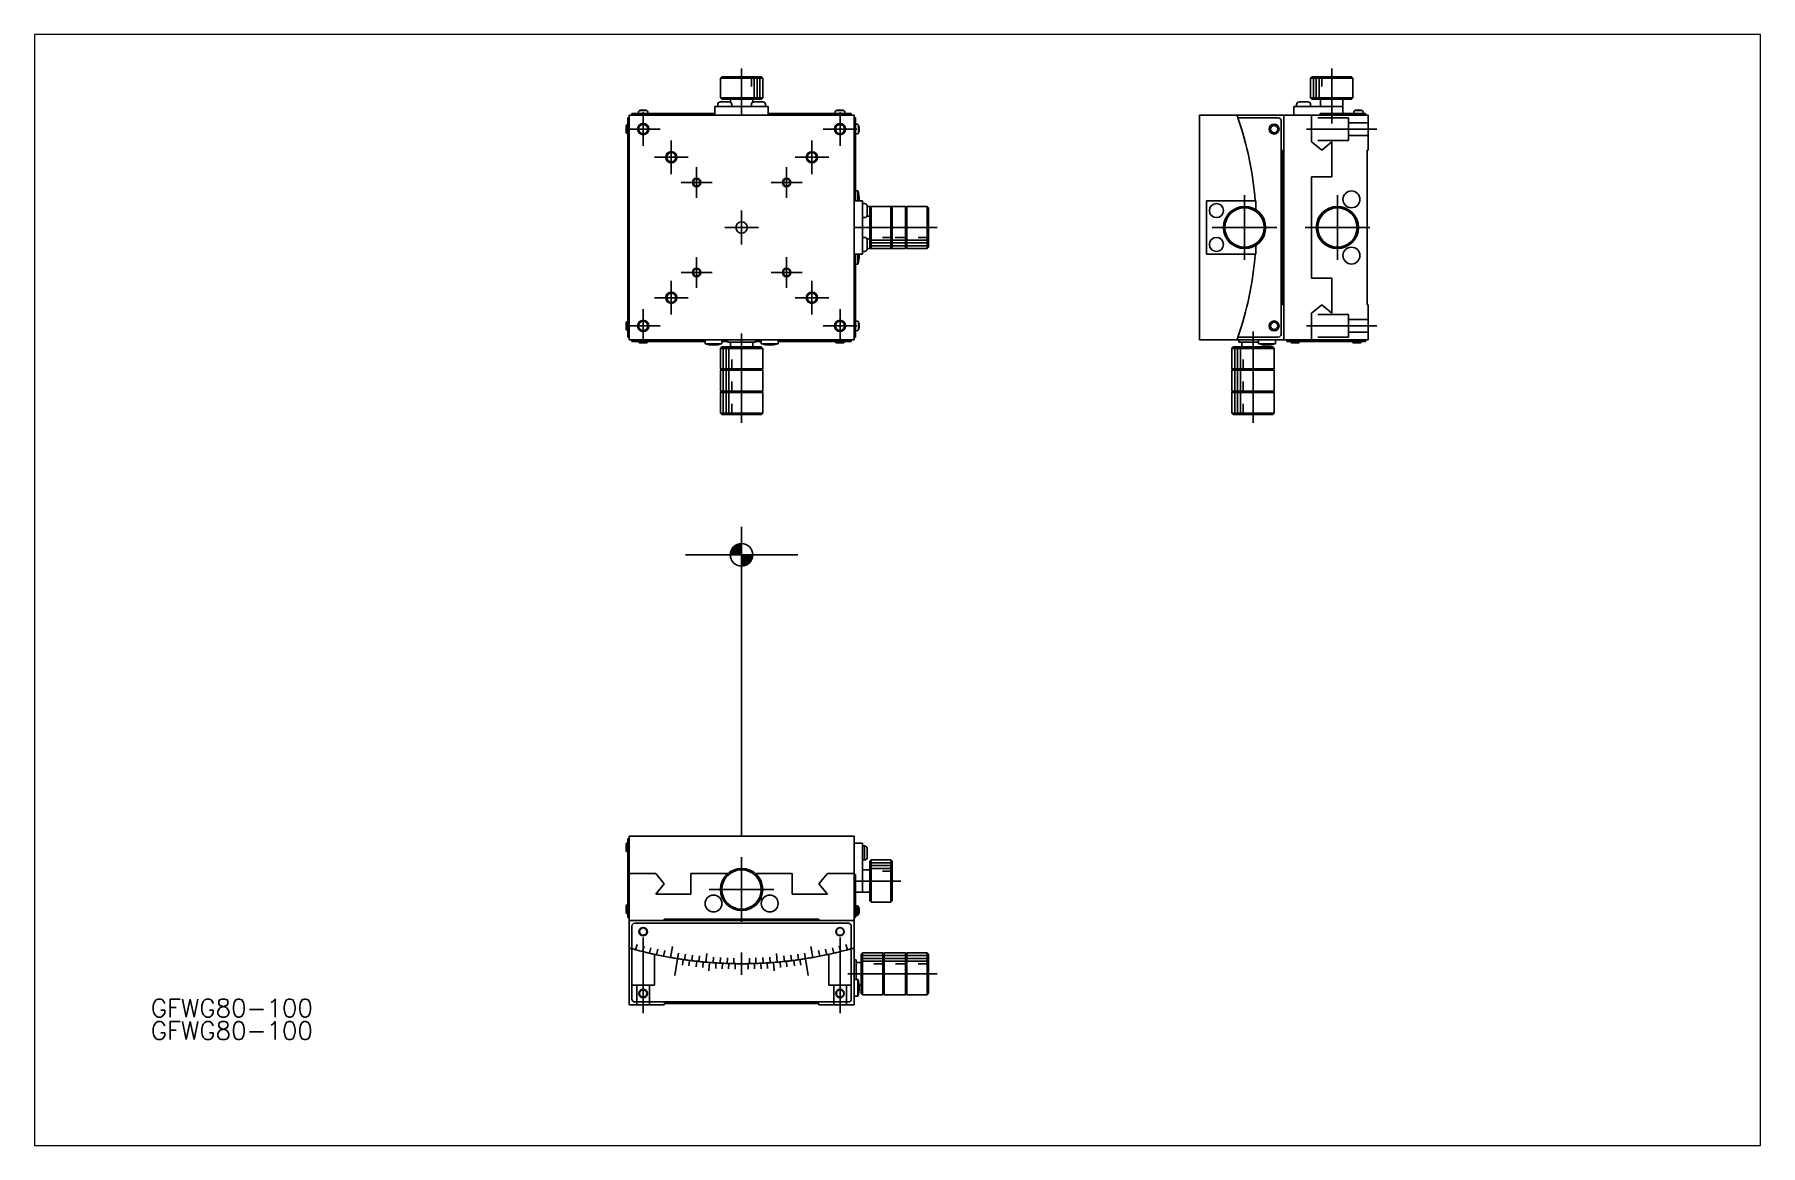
# Paper-space layout 'レイアウト1' of a CAD drawing. Extents: x 2.34 to 8.9, y 1.79 to 6.01.
# The model-space entities are those that its viewports show. They can reach past a viewport. Long polylines and large blocks are cut down to what shows.
import ezdxf

# ---------------------------------------------------------------- set-up
doc = ezdxf.new("R2010")
doc.units = 0
doc.header["$MEASUREMENT"] = 0
doc.linetypes.add('CENTER', pattern=[17.5, 13, -1.5, 1.5, -1.5])
doc.linetypes.add('DASHED', pattern=[3.5, 2, -1.5])
doc.layers.get('0').update_dxf_attribs({"linetype": 'CONTINUOUS'})
doc.layers.get('DEFPOINTS').update_dxf_attribs({"linetype": 'CONTINUOUS'})
doc.layers.add('CENTER', color=1, linetype='CENTER')
doc.styles.get("Standard").update_dxf_attribs({"font": 'txt.shx', "bigfont": '@extfont2.shx'})

msp = doc.modelspace()

# ---------------------------------------------------------------- linework, layer by layer
at = {"color": 7, "linetype": 'Continuous'}
for p, q in [((61.21, 271.46), (60.96, 271.21)), ((68.46, 271.21), (60.96, 271.21)), ((60.96, 271.21), (60.96, 267.71)), ((61.21, 271.46), (68.21, 271.46)), ((68.46, 271.21), (68.21, 271.46)), ((68.46, 267.71), (68.46, 271.21)), ((166.15, 271.46), (165.9, 271.21)), ((173.4, 271.21), (165.9, 271.21)), ((165.9, 271.21), (165.9, 267.71)), ((166.15, 271.46), (173.15, 271.46)), ((173.4, 271.21), (173.15, 271.46)), ((173.4, 267.71), (173.4, 271.21)), ((60.96, 267.71), (68.46, 267.71)), ((60.96, 267.71), (61.21, 267.46)), ((68.21, 267.46), (61.21, 267.46)), ((62.71, 267.46), (62.71, 266.95)), ((66.71, 266.95), (66.71, 267.46)), ((68.21, 267.46), (68.46, 267.71)), ((165.9, 267.71), (173.4, 267.71)), ((165.9, 267.71), (166.15, 267.46)), ((173.15, 267.46), (166.15, 267.46)), ((167.65, 267.46), (167.65, 266.16)), ((171.65, 264.91), (171.65, 267.46)), ((173.15, 267.46), (173.4, 267.71)), ((44.46, 263.66), (44.46, 264.16)), ((44.71, 264.16), (44.46, 264.16)), ((44.71, 264.66), (44.71, 224.66)), ((84.71, 264.66), (44.71, 264.66)), ((45.21, 264.66), (45.21, 264.91)), ((45.53, 264.91), (45.21, 264.91)), ((45.53, 264.91), (59.96, 264.91)), ((46.36, 265.22), (46.34, 264.91)), ((46.57, 265.47), (47.85, 265.47)), ((48.09, 264.91), (48.06, 265.22)), ((69.46, 266.16), (59.96, 266.16)), ((59.96, 264.66), (59.96, 266.16)), ((60.46, 266.51), (60.46, 266.16)), ((60.96, 267.01), (62.46, 267.01)), ((62.96, 266.16), (62.96, 266.51)), ((66.46, 266.51), (66.46, 266.16)), ((66.96, 267.01), (68.46, 267.01)), ((68.96, 266.16), (68.96, 266.51)), ((69.46, 264.66), (69.46, 266.16)), ((69.46, 264.91), (83.9, 264.91)), ((81.36, 265.22), (81.34, 264.91)), ((81.57, 265.47), (82.85, 265.47)), ((83.09, 264.91), (83.06, 265.22)), ((84.21, 264.91), (83.9, 264.91)), ((84.21, 264.66), (84.21, 264.91)), ((84.71, 224.66), (84.71, 264.66)), ((84.96, 264.16), (84.71, 264.16)), ((84.96, 264.16), (84.96, 249.41)), ((146.15, 224.66), (146.15, 264.66)), ((146.15, 264.66), (152.8, 264.66)), ((152.8, 264.66), (161.15, 264.66)), ((152.97, 264.16), (160.15, 264.16)), ((161.15, 258.41), (161.15, 264.66)), ((161.15, 224.66), (161.15, 264.66)), ((161.15, 264.66), (166.05, 264.66)), ((171.65, 266.16), (162.9, 266.16)), ((162.9, 264.66), (162.9, 266.16)), ((163.4, 266.51), (163.4, 266.16)), ((163.9, 267.01), (165.4, 267.01)), ((165.9, 266.16), (165.9, 266.51)), ((166.05, 264.66), (166.05, 259.91)), ((166.05, 259.91), (166.05, 264.66)), ((166.05, 264.66), (176.15, 264.66)), ((167.86, 264.91), (167.61, 264.91)), ((167.61, 264.91), (167.61, 264.66)), ((175.15, 264.91), (167.86, 264.91)), ((171.65, 264.91), (171.65, 266.16)), ((173.55, 265.22), (173.53, 264.91)), ((173.76, 265.47), (175.04, 265.47)), ((175.65, 264.91), (175.15, 264.91)), ((175.28, 264.91), (175.25, 265.22)), ((175.65, 264.66), (175.65, 264.91)), ((176.15, 258.41), (176.15, 264.66)), ((44.21, 261.51), (44.21, 262.81)), ((44.46, 262.91), (44.31, 262.91)), ((44.31, 261.41), (44.46, 261.41)), ((44.46, 225.66), (44.46, 263.66)), ((85.27, 263.01), (84.96, 263.04)), ((84.96, 261.29), (85.27, 261.32)), ((85.52, 262.81), (85.52, 261.52)), ((160.65, 263.66), (160.65, 225.66)), ((161.15, 258.41), (160.95, 258.41)), ((160.95, 258.41), (160.95, 230.91)), ((166.05, 259.91), (166.86, 259.25)), ((166.86, 259.25), (166.05, 259.91)), ((166.86, 259.25), (167.02, 259.11)), ((167.87, 258.41), (166.86, 259.25)), ((167.02, 259.11), (167.87, 258.41)), ((167.87, 258.41), (169.68, 259.91)), ((169.68, 259.91), (167.87, 258.41)), ((169.68, 259.91), (169.68, 253.66)), ((169.68, 253.66), (169.68, 259.91)), ((176.15, 258.41), (175.95, 258.41)), ((175.95, 258.41), (175.95, 230.91)), ((169.68, 253.66), (166.05, 253.66)), ((166.05, 253.66), (166.05, 235.66)), ((166.05, 235.66), (166.05, 253.66)), ((166.05, 253.66), (169.68, 253.66)), ((84.71, 249.41), (86.21, 249.41)), ((85.38, 251.16), (84.96, 251.16)), ((85.38, 251.16), (85.38, 249.41)), ((86.21, 249.41), (86.21, 239.91)), ((86.56, 248.91), (86.21, 248.91)), ((147.4, 249.41), (147.4, 239.91)), ((156.15, 249.41), (147.4, 249.41)), ((156.15, 247.84), (156.15, 249.41)), ((86.21, 246.41), (86.56, 246.41)), ((87.51, 246.66), (86.99, 246.66)), ((87.06, 248.41), (87.06, 246.91)), ((87.76, 248.41), (87.06, 248.41)), ((87.76, 248.41), (87.51, 248.16)), ((87.51, 241.16), (87.51, 248.16)), ((87.76, 248.41), (87.76, 240.91)), ((91.26, 248.41), (87.76, 248.41)), ((91.26, 240.91), (91.26, 248.41)), ((91.51, 248.16), (91.26, 248.41)), ((93.84, 248.41), (91.26, 248.41)), ((91.51, 248.16), (91.51, 241.16)), ((93.84, 248.41), (93.84, 240.91)), ((93.96, 248.29), (93.84, 248.41)), ((94.09, 248.41), (93.96, 248.29)), ((93.96, 248.29), (93.96, 241.04)), ((94.09, 248.41), (94.09, 240.91)), ((97.71, 248.41), (94.09, 248.41)), ((97.71, 240.91), (97.71, 248.41)), ((97.96, 248.16), (97.71, 248.41)), ((97.96, 248.16), (97.96, 241.16)), ((86.56, 242.91), (86.21, 242.91)), ((86.99, 242.66), (87.51, 242.66)), ((84.71, 239.91), (86.21, 239.91)), ((84.96, 239.91), (84.96, 225.16)), ((85.38, 239.91), (85.38, 238.16)), ((86.21, 240.41), (86.56, 240.41)), ((87.06, 242.41), (87.06, 240.91)), ((87.06, 240.91), (87.76, 240.91)), ((87.51, 241.16), (87.76, 240.91)), ((87.76, 240.91), (91.26, 240.91)), ((91.26, 240.91), (91.51, 241.16)), ((91.26, 240.91), (93.84, 240.91)), ((93.84, 240.91), (93.96, 241.04)), ((93.96, 241.04), (94.09, 240.91)), ((94.09, 240.91), (97.71, 240.91)), ((97.71, 240.91), (97.96, 241.16)), ((147.4, 239.91), (156.15, 239.91)), ((156.15, 239.91), (156.15, 241.49)), ((84.96, 238.16), (85.38, 238.16)), ((166.05, 235.66), (169.68, 235.66)), ((169.68, 235.66), (166.05, 235.66)), ((169.68, 235.66), (169.68, 229.41)), ((169.68, 229.41), (169.68, 235.66)), ((160.95, 230.91), (161.15, 230.91)), ((161.15, 224.66), (161.15, 230.91)), ((167.87, 230.91), (166.05, 229.42)), ((166.05, 229.42), (167.87, 230.91)), ((169.68, 229.41), (167.87, 230.91)), ((167.87, 230.91), (169.68, 229.41)), ((175.95, 230.91), (176.15, 230.91)), ((176.15, 224.66), (176.15, 230.91)), ((44.21, 226.51), (44.21, 227.81)), ((44.46, 227.91), (44.31, 227.91)), ((85.27, 228.01), (84.96, 228.04)), ((85.52, 227.81), (85.52, 226.52)), ((166.05, 229.42), (166.05, 224.66)), ((166.05, 224.66), (166.05, 229.42)), ((44.31, 226.41), (44.46, 226.41)), ((44.46, 225.16), (44.46, 225.66)), ((44.71, 225.16), (44.46, 225.16)), ((44.71, 224.66), (84.71, 224.66)), ((45.21, 224.66), (45.21, 224.41)), ((45.71, 224.41), (45.21, 224.41)), ((58.21, 224.41), (45.71, 224.41)), ((46.46, 224.41), (46.46, 224.26)), ((47.86, 224.16), (46.56, 224.16)), ((47.96, 224.26), (47.96, 224.41)), ((58.21, 224.66), (58.21, 223.99)), ((61.21, 223.99), (61.21, 224.66)), ((62.21, 224.41), (61.21, 224.41)), ((62.21, 224.66), (62.21, 224.29)), ((67.21, 224.29), (62.21, 224.29)), ((62.71, 224.29), (62.71, 223.41)), ((66.71, 223.41), (66.71, 224.29)), ((67.21, 224.29), (67.21, 224.66)), ((68.21, 224.41), (67.21, 224.41)), ((68.21, 224.66), (68.21, 223.99)), ((71.21, 223.99), (71.21, 224.66)), ((83.71, 224.41), (71.21, 224.41)), ((81.46, 224.41), (81.46, 224.26)), ((82.86, 224.16), (81.56, 224.16)), ((82.96, 224.26), (82.96, 224.41)), ((84.21, 224.41), (83.71, 224.41)), ((84.21, 224.66), (84.21, 224.41)), ((84.71, 225.16), (84.96, 225.16)), ((84.96, 226.29), (85.27, 226.32)), ((146.15, 224.66), (152.8, 224.66)), ((152.8, 224.66), (161.15, 224.66)), ((160.15, 225.16), (152.97, 225.16)), ((153.15, 224.66), (153.15, 224.29)), ((155.65, 224.29), (153.15, 224.29)), ((153.65, 224.29), (153.65, 223.41)), ((156.65, 224.29), (155.65, 224.29)), ((156.65, 224.66), (156.65, 223.99)), ((159.65, 223.99), (159.65, 224.66)), ((161.15, 224.66), (166.05, 224.66)), ((161.65, 224.66), (161.65, 224.41)), ((162.15, 224.41), (161.65, 224.41)), ((166.19, 224.41), (162.15, 224.41)), ((162.4, 224.41), (162.4, 224.26)), ((163.8, 224.16), (162.5, 224.16)), ((163.9, 224.26), (163.9, 224.41)), ((166.05, 224.66), (166.19, 224.66)), ((166.05, 224.66), (176.15, 224.66)), ((166.19, 224.41), (166.19, 224.66)), ((166.19, 224.66), (166.19, 224.41)), ((166.19, 224.41), (175.15, 224.41)), ((173.4, 224.41), (173.4, 224.26)), ((174.8, 224.16), (173.5, 224.16)), ((174.9, 224.26), (174.9, 224.41)), ((175.15, 224.41), (175.65, 224.41)), ((175.65, 224.66), (175.65, 224.41)), ((61.21, 223.99), (58.21, 223.99)), ((61.21, 223.41), (60.96, 223.16)), ((68.46, 223.16), (60.96, 223.16)), ((60.96, 223.16), (60.96, 219.54)), ((61.21, 223.41), (68.21, 223.41)), ((71.21, 223.99), (68.21, 223.99)), ((68.46, 223.16), (68.21, 223.41)), ((68.46, 219.54), (68.46, 223.16)), ((152.15, 223.41), (151.9, 223.16)), ((159.4, 223.16), (151.9, 223.16)), ((151.9, 223.16), (151.9, 219.54)), ((152.15, 223.41), (159.15, 223.41)), ((159.65, 223.99), (156.65, 223.99)), ((157.65, 223.41), (157.65, 223.79)), ((159.4, 223.16), (159.15, 223.41)), ((159.4, 219.54), (159.4, 223.16)), ((68.46, 219.54), (60.96, 219.54)), ((60.96, 219.54), (61.09, 219.41)), ((61.09, 219.41), (60.96, 219.29)), ((68.46, 219.29), (60.96, 219.29)), ((60.96, 219.29), (60.96, 215.54)), ((68.34, 219.41), (61.09, 219.41)), ((68.34, 219.41), (68.46, 219.54)), ((68.46, 219.29), (68.34, 219.41)), ((68.46, 215.54), (68.46, 219.29)), ((159.4, 219.54), (151.9, 219.54)), ((151.9, 219.54), (152.03, 219.41)), ((152.03, 219.41), (151.9, 219.29)), ((159.4, 219.29), (151.9, 219.29)), ((151.9, 219.29), (151.9, 215.54)), ((159.28, 219.41), (152.03, 219.41)), ((159.28, 219.41), (159.4, 219.54)), ((159.4, 219.29), (159.28, 219.41)), ((159.4, 215.54), (159.4, 219.29)), ((68.46, 215.54), (60.96, 215.54)), ((60.96, 215.54), (61.09, 215.41)), ((61.09, 215.41), (60.96, 215.29)), ((68.46, 215.29), (60.96, 215.29)), ((60.96, 215.29), (60.96, 211.66)), ((68.34, 215.41), (61.09, 215.41)), ((68.34, 215.41), (68.46, 215.54)), ((68.46, 215.29), (68.34, 215.41)), ((68.46, 211.66), (68.46, 215.29)), ((159.4, 215.54), (151.9, 215.54)), ((151.9, 215.54), (152.03, 215.41)), ((152.03, 215.41), (151.9, 215.29)), ((159.4, 215.29), (151.9, 215.29)), ((151.9, 215.29), (151.9, 211.66)), ((159.28, 215.41), (152.03, 215.41)), ((159.28, 215.41), (159.4, 215.54)), ((159.4, 215.29), (159.28, 215.41)), ((159.4, 211.66), (159.4, 215.29)), ((60.96, 211.66), (68.46, 211.66)), ((60.96, 211.66), (61.21, 211.41)), ((68.21, 211.41), (61.21, 211.41)), ((68.21, 211.41), (68.46, 211.66)), ((151.9, 211.66), (159.4, 211.66)), ((151.9, 211.66), (152.15, 211.41)), ((159.15, 211.41), (152.15, 211.41)), ((159.15, 211.41), (159.4, 211.66)), ((44.21, 133.79), (44.21, 135.09)), ((44.46, 135.19), (44.31, 135.19)), ((44.71, 135.94), (44.46, 135.94)), ((44.46, 135.44), (44.46, 135.94)), ((44.46, 129.63), (44.46, 135.44)), ((44.71, 136.44), (44.71, 129.8)), ((44.71, 136.44), (84.71, 136.44)), ((84.71, 136.44), (84.71, 129.8)), ((84.71, 135.19), (86.21, 135.19)), ((86.21, 135.19), (86.21, 126.44)), ((44.31, 133.69), (44.46, 133.69)), ((86.56, 134.69), (86.21, 134.69)), ((86.21, 132.19), (86.56, 132.19)), ((87.06, 134.19), (87.06, 132.69)), ((87.76, 132.19), (87.51, 131.94)), ((87.76, 132.19), (87.76, 124.69)), ((91.26, 132.19), (87.76, 132.19)), ((91.26, 124.69), (91.26, 132.19)), ((91.51, 131.94), (91.26, 132.19)), ((44.71, 129.63), (44.46, 129.63)), ((44.71, 129.62), (44.46, 129.62)), ((44.46, 122.44), (44.46, 129.62)), ((49.46, 129.8), (44.71, 129.8)), ((44.71, 129.8), (44.71, 121.44)), ((44.71, 129.8), (49.46, 129.8)), ((50.96, 127.94), (49.46, 129.8)), ((49.46, 129.8), (50.96, 127.94)), ((62.28, 129.8), (55.71, 129.8)), ((55.71, 129.8), (55.71, 126.1)), ((55.71, 126.1), (55.71, 129.8)), ((55.71, 129.8), (62.28, 129.8)), ((73.71, 129.8), (67.14, 129.8)), ((67.14, 129.8), (73.71, 129.8)), ((73.71, 126.1), (73.71, 129.8)), ((73.71, 129.8), (73.71, 126.1)), ((79.96, 129.8), (78.46, 127.94)), ((78.46, 127.94), (79.96, 129.8)), ((84.71, 129.8), (79.96, 129.8)), ((79.96, 129.8), (84.71, 129.8)), ((84.71, 129.8), (84.71, 121.44)), ((84.71, 129.62), (84.71, 129.8)), ((84.71, 129.62), (84.96, 129.62)), ((84.96, 122.44), (84.96, 129.62)), ((87.51, 130.44), (86.21, 130.44)), ((87.51, 124.94), (87.51, 131.94)), ((91.51, 131.94), (91.51, 124.94)), ((49.46, 126.1), (50.96, 127.94)), ((50.96, 127.94), (49.46, 126.1)), ((55.71, 126.1), (49.46, 126.1)), ((49.46, 126.1), (55.71, 126.1)), ((79.96, 126.1), (73.71, 126.1)), ((73.71, 126.1), (79.96, 126.1)), ((78.46, 127.94), (79.96, 126.1)), ((79.96, 126.1), (78.46, 127.94)), ((84.96, 126.44), (86.21, 126.44)), ((84.96, 126.44), (87.51, 126.44)), ((44.21, 122.79), (44.21, 124.09)), ((44.46, 124.19), (44.31, 124.19)), ((85.27, 124.04), (84.96, 124.07)), ((85.52, 123.83), (85.52, 122.55)), ((87.51, 124.94), (87.76, 124.69)), ((87.76, 124.69), (91.26, 124.69)), ((91.26, 124.69), (91.51, 124.94)), ((44.31, 122.69), (44.46, 122.69)), ((44.46, 121.94), (44.46, 122.44)), ((44.71, 121.94), (44.46, 121.94)), ((44.71, 121.44), (50.96, 121.44)), ((44.71, 121.44), (44.71, 116.54)), ((44.71, 121.44), (50.96, 121.44)), ((45.21, 120.44), (45.21, 116.4)), ((83.71, 120.94), (45.71, 120.94)), ((78.46, 121.64), (50.96, 121.64)), ((50.96, 121.64), (50.96, 121.44)), ((50.96, 121.44), (78.46, 121.44)), ((78.46, 121.44), (78.46, 121.64)), ((78.46, 121.44), (84.71, 121.44)), ((78.46, 121.44), (84.71, 121.44)), ((84.21, 116.4), (84.21, 120.44)), ((84.71, 121.94), (84.96, 121.94)), ((84.71, 121.44), (84.71, 116.54)), ((84.96, 121.94), (84.96, 122.44)), ((84.96, 122.32), (85.27, 122.34)), ((44.71, 116.54), (44.71, 106.44)), ((45.21, 107.44), (45.21, 116.4)), ((84.21, 116.4), (84.21, 107.44)), ((84.71, 116.54), (84.71, 106.44)), ((85.09, 114.44), (84.71, 114.44)), ((85.09, 114.44), (85.09, 110.94)), ((85.96, 113.94), (85.09, 113.94)), ((86.21, 115.69), (85.96, 115.44)), ((85.96, 108.44), (85.96, 115.44)), ((86.21, 115.69), (86.21, 108.19)), ((89.84, 115.69), (86.21, 115.69)), ((89.84, 115.69), (89.84, 108.19)), ((89.96, 115.56), (89.84, 115.69)), ((90.09, 115.69), (89.96, 115.56)), ((89.96, 115.56), (89.96, 108.31)), ((90.09, 115.69), (90.09, 108.19)), ((93.84, 115.69), (90.09, 115.69)), ((93.84, 115.69), (93.84, 108.19)), ((93.96, 115.56), (93.84, 115.69)), ((94.09, 115.69), (93.96, 115.56)), ((93.96, 115.56), (93.96, 108.31)), ((94.09, 115.69), (94.09, 108.19)), ((97.71, 115.69), (94.09, 115.69)), ((97.71, 108.19), (97.71, 115.69)), ((97.96, 115.44), (97.71, 115.69)), ((97.96, 115.44), (97.96, 108.44)), ((85.38, 110.94), (84.71, 110.94)), ((85.38, 110.94), (85.38, 107.94)), ((84.71, 107.94), (85.38, 107.94)), ((85.59, 109.94), (85.96, 109.94)), ((85.96, 108.44), (86.21, 108.19)), ((86.21, 108.19), (89.84, 108.19)), ((89.84, 108.19), (89.96, 108.31)), ((89.96, 108.31), (90.09, 108.19)), ((90.09, 108.19), (93.84, 108.19)), ((93.84, 108.19), (93.96, 108.31)), ((93.96, 108.31), (94.09, 108.19)), ((94.09, 108.19), (97.71, 108.19)), ((97.71, 108.19), (97.96, 108.44)), ((44.71, 106.44), (50.96, 106.44)), ((83.71, 106.94), (45.71, 106.94)), ((78.46, 106.64), (50.96, 106.64)), ((50.96, 106.64), (50.96, 106.44)), ((78.46, 106.44), (78.46, 106.64)), ((78.46, 106.44), (84.71, 106.44))]:
    msp.add_line(p, q, dxfattribs=at)
at = {"color": 3, "linetype": 'Continuous'}
for p, q in [((66.46, 269.71), (66.46, 271.21)), ((66.96, 267.71), (66.96, 271.21)), ((67.46, 267.71), (67.46, 271.21)), ((67.96, 267.71), (67.96, 271.21)), ((166.4, 271.21), (166.4, 267.71)), ((166.9, 271.21), (166.9, 267.71)), ((167.4, 271.21), (167.4, 267.71)), ((167.9, 271.21), (167.9, 269.71)), ((89.76, 242.91), (91.26, 242.91)), ((92.01, 242.91), (93.84, 242.91)), ((96.09, 242.91), (97.71, 242.91)), ((87.76, 242.41), (91.26, 242.41)), ((87.76, 241.91), (91.26, 241.91)), ((87.76, 241.41), (91.26, 241.41)), ((91.51, 242.41), (93.84, 242.41)), ((91.51, 241.91), (93.84, 241.91)), ((91.51, 241.41), (93.84, 241.41)), ((94.09, 242.41), (97.71, 242.41)), ((94.09, 241.91), (97.71, 241.91)), ((94.09, 241.41), (97.71, 241.41)), ((61.46, 223.16), (61.46, 219.54)), ((61.96, 223.16), (61.96, 219.54)), ((62.46, 223.16), (62.46, 219.54)), ((62.96, 221.16), (62.96, 219.54)), ((152.4, 223.16), (152.4, 219.54)), ((152.9, 223.16), (152.9, 219.54)), ((153.4, 223.16), (153.4, 219.54)), ((153.9, 221.16), (153.9, 219.54)), ((61.46, 219.29), (61.46, 215.54)), ((61.96, 219.29), (61.96, 215.54)), ((62.46, 219.29), (62.46, 215.54)), ((152.4, 219.29), (152.4, 215.54)), ((152.9, 219.29), (152.9, 215.54)), ((153.4, 219.29), (153.4, 215.54)), ((61.46, 215.29), (61.46, 211.66)), ((61.96, 215.29), (61.96, 211.66)), ((62.46, 215.29), (62.46, 211.66)), ((62.96, 217.29), (62.96, 215.54)), ((152.4, 215.29), (152.4, 211.66)), ((152.9, 215.29), (152.9, 211.66)), ((153.4, 215.29), (153.4, 211.66)), ((153.9, 217.29), (153.9, 215.54)), ((62.96, 213.29), (62.96, 211.66)), ((153.9, 213.29), (153.9, 211.66)), ((44.31, 135.19), (44.31, 133.69)), ((44.71, 135.44), (44.46, 135.44)), ((86.56, 132.19), (86.56, 134.69)), ((91.26, 131.69), (87.76, 131.69)), ((91.26, 131.19), (87.76, 131.19)), ((91.26, 130.69), (87.76, 130.69)), ((91.26, 130.19), (89.76, 130.19)), ((44.31, 124.19), (44.31, 122.69)), ((85.27, 124.04), (85.27, 122.34)), ((44.71, 122.44), (44.46, 122.44)), ((84.71, 122.44), (84.96, 122.44)), ((46.16, 117.18), (45.87, 116.22)), ((47.38, 116.86), (47.1, 115.9)), ((52.07, 114.84), (52.42, 116.81)), ((77.35, 114.84), (77.01, 116.81)), ((82.05, 116.86), (82.32, 115.9)), ((83.26, 117.18), (83.55, 116.22)), ((45.87, 116.22), (47.1, 115.9)), ((47.1, 115.9), (48.34, 115.61)), ((48.58, 116.58), (48.33, 115.6)), ((48.34, 115.61), (48.42, 115.59)), ((48.42, 115.59), (48.7, 115.52)), ((48.7, 115.52), (49.12, 115.43)), ((49.12, 115.43), (49.58, 115.33)), ((49.8, 116.3), (49.58, 115.33)), ((49.58, 115.33), (50.82, 115.08)), ((50.82, 115.08), (51.03, 116.06)), ((50.82, 115.08), (52.07, 114.85)), ((52.07, 114.85), (52.15, 114.83)), ((52.15, 114.83), (52.48, 114.78)), ((52.48, 114.78), (53.32, 114.64)), ((53.32, 114.63), (52.85, 111.67)), ((53.32, 114.63), (53.51, 115.62)), ((53.32, 114.64), (54.58, 114.45)), ((54.34, 114.48), (54.2, 113.51)), ((54.58, 114.45), (54.72, 115.44)), ((54.58, 114.45), (55.84, 114.28)), ((55.45, 114.33), (55.33, 113.36)), ((55.84, 114.28), (55.98, 115.27)), ((55.84, 114.28), (55.92, 114.27)), ((55.92, 114.27), (56.07, 114.25)), ((56.07, 114.25), (57.1, 114.14)), ((56.73, 114.18), (56.64, 113.2)), ((57.21, 115.13), (57.1, 114.14)), ((57.1, 114.14), (57.45, 114.1)), ((57.87, 114.06), (57.81, 113.08)), ((58.37, 114.02), (58.5, 115.54)), ((59.02, 113.96), (58.9, 112.5)), ((59.7, 114.91), (59.63, 113.92)), ((60.15, 113.88), (60.1, 112.9)), ((60.95, 114.84), (60.9, 113.84)), ((61.29, 113.82), (61.24, 112.84)), ((62.21, 114.78), (62.17, 113.78)), ((62.43, 113.77), (62.4, 112.8)), ((63.33, 114.75), (63.31, 113.75)), ((63.57, 113.75), (63.55, 112.77)), ((64.71, 113.74), (64.71, 115.74)), ((64.71, 113.74), (64.71, 111.74)), ((65.85, 113.75), (65.87, 112.77)), ((66.09, 114.75), (66.11, 113.75)), ((67, 113.77), (67.03, 112.8)), ((67.22, 114.78), (67.25, 113.78)), ((68.14, 113.82), (68.18, 112.84)), ((68.47, 114.84), (68.52, 113.84)), ((69.28, 113.88), (69.32, 112.9)), ((69.72, 114.91), (69.79, 113.92)), ((70.4, 113.96), (70.52, 112.5)), ((71.06, 114.02), (70.92, 115.54)), ((71.55, 114.06), (71.61, 113.08)), ((72.22, 115.13), (72.32, 114.14)), ((72.32, 114.14), (73.36, 114.25)), ((72.69, 114.18), (72.78, 113.2)), ((73.36, 114.25), (73.58, 114.28)), ((73.46, 115.27), (73.58, 114.28)), ((73.58, 114.28), (74.84, 114.45)), ((73.97, 114.33), (74.09, 113.36)), ((74.84, 114.45), (74.7, 115.44)), ((74.84, 114.45), (76.1, 114.64)), ((75.08, 114.48), (75.22, 113.51)), ((76.1, 114.63), (75.91, 115.62)), ((76.1, 114.64), (76.2, 114.65)), ((76.1, 114.63), (76.57, 111.67)), ((76.2, 114.65), (77.35, 114.85)), ((77.35, 114.85), (78.6, 115.08)), ((78.6, 115.08), (78.39, 116.06)), ((78.6, 115.08), (79.7, 115.3)), ((79.62, 116.3), (79.85, 115.33)), ((79.7, 115.3), (79.85, 115.33)), ((79.85, 115.33), (80, 115.36)), ((80, 115.36), (81.09, 115.61)), ((80.85, 116.58), (81.09, 115.6)), ((81.09, 115.61), (82.32, 115.9)), ((82.32, 115.9), (83.34, 116.17)), ((83.34, 116.17), (83.55, 116.22)), ((89.84, 115.19), (86.21, 115.19)), ((89.84, 114.69), (86.21, 114.69)), ((89.84, 114.19), (86.21, 114.19)), ((89.84, 113.69), (88.21, 113.69)), ((93.84, 115.19), (90.09, 115.19)), ((93.84, 114.69), (90.09, 114.69)), ((93.84, 114.19), (90.09, 114.19)), ((93.84, 113.69), (92.09, 113.69)), ((97.71, 115.19), (94.09, 115.19)), ((97.71, 114.69), (94.09, 114.69)), ((97.71, 114.19), (94.09, 114.19)), ((97.71, 113.69), (96.09, 113.69))]:
    msp.add_line(p, q, dxfattribs=at)
at = {"color": 3, "linetype": 'DASHED'}
for p, q in [((172.65, 264.16), (167.19, 264.16)), ((172.65, 260.16), (172.65, 264.16)), ((176.15, 263.29), (172.65, 263.29)), ((172.65, 261.04), (176.15, 261.04)), ((167.19, 260.16), (172.65, 260.16)), ((172.65, 229.16), (167.19, 229.16)), ((172.65, 225.16), (172.65, 229.16)), ((176.15, 228.29), (172.65, 228.29)), ((167.19, 225.16), (172.65, 225.16)), ((172.65, 226.04), (176.15, 226.04)), ((49.21, 109.94), (49.21, 115.41)), ((80.21, 115.41), (80.21, 109.94)), ((45.21, 109.94), (49.21, 109.94)), ((46.09, 109.94), (46.09, 106.44)), ((48.34, 106.44), (48.34, 109.94)), ((80.21, 109.94), (84.21, 109.94)), ((81.09, 109.94), (81.09, 106.44)), ((83.34, 106.44), (83.34, 109.94))]:
    msp.add_line(p, q, dxfattribs=at)
at = {"color": 3, "linetype": 'Continuous'}
for centre, radius in [((47.21, 262.16), 1), ((82.21, 262.16), 1), ((52.21, 257.16), 1), ((77.21, 257.16), 1), ((56.71, 252.66), 0.75), ((72.71, 252.66), 0.75), ((56.71, 236.66), 0.75), ((72.71, 236.66), 0.75), ((52.21, 232.16), 1), ((77.21, 232.16), 1), ((47.21, 227.16), 1), ((82.21, 227.16), 1), ((47.21, 119.44), 0.65), ((82.21, 119.44), 0.65), ((47.21, 108.44), 0.65), ((82.21, 108.44), 0.65)]:
    msp.add_circle(centre, radius, dxfattribs=at)
at = {"color": 7, "linetype": 'Continuous'}
for centre, radius in [((47.21, 262.16), 0.825), ((82.21, 262.16), 0.825), ((159.4, 262.16), 0.875), ((159.4, 262.16), 0.642), ((52.21, 257.16), 0.825), ((77.21, 257.16), 0.825), ((56.71, 252.66), 0.625), ((72.71, 252.66), 0.625), ((173.15, 249.66), 1.5), ((64.71, 244.66), 1), ((154.15, 244.66), 3.75), ((154.15, 244.66), 3.5), ((170.65, 244.66), 3.75), ((170.65, 244.66), 3.5), ((173.15, 239.66), 1.5), ((56.71, 236.66), 0.625), ((72.71, 236.66), 0.625), ((52.21, 232.16), 0.825), ((77.21, 232.16), 0.825), ((47.21, 227.16), 0.825), ((82.21, 227.16), 0.825), ((159.4, 227.16), 0.875), ((159.4, 227.16), 0.642), ((64.71, 186.44), 2), ((64.71, 126.94), 3.75), ((64.71, 126.94), 3.5), ((59.71, 124.44), 1.5), ((69.71, 124.44), 1.5), ((47.21, 119.44), 0.75), ((82.21, 119.44), 0.75), ((47.21, 108.44), 0.75), ((82.21, 108.44), 0.75)]:
    msp.add_circle(centre, radius, dxfattribs=at)
for centre, radius, start, end in [((46.65, 265.19), 0.29, 106.4525, 175.0001), ((47.21, 263.31), 2.25, 90, 106.5699), ((47.21, 263.31), 2.25, 73.4301, 90), ((47.77, 265.19), 0.29, 4.9999, 73.5475), ((60.96, 266.51), 0.5, 90, 180), ((62.46, 266.51), 0.5, 0, 90), ((66.96, 266.51), 0.5, 90, 180), ((68.46, 266.51), 0.5, 0, 90), ((81.65, 265.19), 0.29, 106.4525, 175.0001), ((82.21, 263.31), 2.25, 90, 106.5699), ((82.21, 263.31), 2.25, 73.4301, 90), ((82.77, 265.19), 0.29, 4.9999, 73.5475), ((96.15, 244.66), 60.07, 18.9426, 19.4476), ((96.15, 244.66), 60.07, 18.9426, 19.4476), ((96.15, 244.66), 60.07, 4.5354, 18.9426), ((160.15, 263.66), 0.5, 0, 90), ((163.9, 266.51), 0.5, 90, 180), ((165.4, 266.51), 0.5, 0, 90), ((173.84, 265.19), 0.29, 106.4525, 175.0001), ((174.4, 263.31), 2.25, 90, 106.5699), ((174.4, 263.31), 2.25, 73.4301, 90), ((174.96, 265.19), 0.29, 4.9999, 73.5475), ((44.31, 262.81), 0.1, 90, 180), ((44.31, 261.51), 0.1, 180, 270), ((85.24, 262.72), 0.29, 16.4525, 85.0001), ((85.24, 261.6), 0.29, 274.9999, 343.5475), ((83.36, 262.16), 2.25, 0, 16.5699), ((83.36, 262.16), 2.25, 343.4301, 0), ((80.61, 249.66), 5, 0, 17.4576), ((80.61, 249.66), 5, 357.134, 0), ((86.56, 248.41), 0.5, 0, 90), ((149.15, 247.66), 1.25, 90, 0), ((149.15, 247.66), 1.25, 0, 90), ((86.56, 246.91), 0.5, 270, 0), ((86.56, 242.41), 0.5, 0, 90), ((149.15, 241.66), 1.25, 90, 0), ((149.15, 241.66), 1.25, 0, 90), ((80.61, 239.66), 5, 342.5424, 0), ((80.61, 239.66), 5, 0, 2.866), ((86.56, 240.91), 0.5, 270, 0), ((96.15, 244.66), 60.07, 341.0574, 355.4646), ((44.31, 227.81), 0.1, 90, 180), ((85.24, 227.72), 0.29, 16.4525, 85.0001), ((83.36, 227.16), 2.25, 0, 16.5699), ((83.36, 227.16), 2.25, 343.4301, 0), ((44.31, 226.51), 0.1, 180, 270), ((46.56, 224.26), 0.1, 180, 270), ((47.86, 224.26), 0.1, 270, 0), ((81.56, 224.26), 0.1, 180, 270), ((82.86, 224.26), 0.1, 270, 0), ((85.24, 226.6), 0.29, 274.9999, 343.5475), ((96.15, 244.66), 60.07, 340.5524, 341.0574), ((96.15, 244.66), 60.07, 340.5524, 341.0574), ((160.15, 225.66), 0.5, 270, 0), ((162.5, 224.26), 0.1, 180, 270), ((163.8, 224.26), 0.1, 270, 0), ((173.5, 224.26), 0.1, 180, 270), ((174.8, 224.26), 0.1, 270, 0), ((59.71, 228.76), 5, 252.5424, 270), ((59.71, 228.76), 5, 270, 287.4576), ((69.71, 228.76), 5, 252.5424, 270), ((69.71, 228.76), 5, 270, 287.4576), ((158.15, 228.76), 5, 252.5424, 270), ((158.15, 228.76), 5, 270, 287.4576), ((64.71, 186.44), 1.8, 90, 180), ((64.71, 186.44), 1.6, 90, 180), ((64.71, 186.44), 1.4, 90, 180), ((64.71, 186.44), 1.2, 90, 180), ((64.71, 186.44), 1, 90, 180), ((64.71, 186.44), 0.8, 89.9998, 180.0001), ((64.71, 186.44), 0.6, 89.9999, 180), ((64.71, 186.44), 0.4, 90, 180), ((64.71, 186.44), 0.2, 90, 180), ((64.71, 186.44), 1.2, 270, 360), ((64.71, 186.44), 1.8, 270, 0), ((64.71, 186.44), 1.6, 270, 0), ((64.71, 186.44), 1.4, 270, 360), ((64.71, 186.44), 1, 270, 360), ((64.71, 186.44), 0.6, 269.9999, 0), ((64.71, 186.44), 0.4, 270, 0), ((64.71, 186.44), 0.2, 270, 0), ((64.71, 186.44), 0.8, 270.0002, 359.9999), ((44.31, 135.09), 0.1, 90, 180), ((44.31, 133.79), 0.1, 180, 270), ((86.56, 134.19), 0.5, 0, 90), ((86.56, 132.69), 0.5, 270, 0), ((44.31, 124.09), 0.1, 90, 180), ((44.31, 122.79), 0.1, 180, 270), ((85.24, 123.75), 0.29, 16.4525, 85.0001), ((83.36, 123.19), 2.25, 0, 16.5699), ((83.36, 123.19), 2.25, 343.4301, 0), ((45.71, 120.44), 0.5, 90, 180), ((83.71, 120.44), 0.5, 0, 90), ((85.24, 122.63), 0.29, 274.9999, 343.5475), ((80.61, 109.44), 5, 0, 17.4576), ((45.71, 107.44), 0.5, 180, 270), ((83.71, 107.44), 0.5, 270, 0), ((80.61, 109.44), 5, 342.5424, 0)]:
    msp.add_arc(centre, radius, start, end, dxfattribs=at)
at = {"color": 3, "linetype": 'Continuous'}
for centre, radius, start, end in [((64.71, 186.44), 72.7, 254.0321, 254.4415), ((64.71, 186.44), 72.7, 254.0321, 254.4415), ((64.71, 186.44), 72.7, 254.4415, 254.9796), ((64.71, 186.54), 72.8, 254.4636, 255.5001), ((64.71, 186.54), 72.8, 255.5001, 256.4999), ((64.71, 186.54), 72.8, 256.4999, 256.9211), ((64.71, 186.54), 72.8, 256.9211, 257.2959), ((64.71, 186.54), 72.8, 257.2959, 257.6356), ((64.71, 186.54), 72.8, 257.6356, 258.079), ((64.71, 186.54), 72.8, 258.079, 258.5001), ((64.71, 186.54), 72.8, 258.5001, 259.4999), ((64.71, 186.54), 72.8, 259.4999, 259.9211), ((64.71, 186.54), 72.8, 259.9211, 260.326), ((64.71, 186.54), 72.8, 260.326, 261), ((64.71, 186.54), 72.8, 261, 261.8109), ((64.71, 186.54), 72.8, 261.8109, 262.6937), ((64.71, 186.54), 72.8, 262.6937, 262.9265), ((64.71, 186.54), 72.8, 262.9265, 263.1803), ((64.71, 186.54), 72.8, 263.1803, 263.7084), ((64.71, 186.54), 72.8, 263.7084, 263.9381), ((64.71, 186.54), 72.8, 263.9381, 264.136), ((64.71, 186.54), 72.8, 264.136, 264.6072), ((64.71, 186.54), 72.8, 264.272, 265), ((64.71, 186.44), 72.7, 264.2641, 270), ((64.71, 186.54), 72.8, 264.6072, 265.515), ((64.71, 186.54), 72.8, 265, 266), ((64.71, 186.54), 72.8, 265.515, 266.4048), ((64.71, 186.54), 72.8, 266, 267), ((64.71, 186.54), 72.8, 266.4048, 267.3036), ((64.71, 186.54), 72.8, 267, 268), ((64.71, 186.54), 72.8, 267.3036, 268.2024), ((64.71, 186.54), 72.8, 268, 268.8977), ((64.71, 186.54), 72.8, 268.2024, 269.1012), ((64.71, 186.54), 72.8, 268.8977, 270), ((64.71, 186.54), 72.8, 269.1012, 270), ((64.71, 186.44), 72.7, 270, 275.7359), ((64.71, 186.54), 72.8, 270, 271.1023), ((64.71, 186.54), 72.8, 270, 270.8988), ((64.71, 186.54), 72.8, 270.8988, 271.7976), ((64.71, 186.54), 72.8, 271.1023, 272), ((64.71, 186.54), 72.8, 271.7976, 272.6964), ((64.71, 186.54), 72.8, 272, 273), ((64.71, 186.54), 72.8, 272.6964, 273.5952), ((64.71, 186.54), 72.8, 273, 274), ((64.71, 186.54), 72.8, 273.5952, 274.485), ((64.71, 186.54), 72.8, 274, 275), ((64.71, 186.54), 72.8, 274.485, 275.3928), ((64.71, 186.54), 72.8, 275, 275.728), ((64.71, 186.54), 72.8, 275.3928, 276.0619), ((64.71, 186.44), 72.7, 275.7359, 276.0082), ((64.71, 186.54), 72.8, 276.0619, 276.2916), ((64.71, 186.54), 72.8, 276.2916, 276.8197), ((64.71, 186.54), 72.8, 276.8197, 277.0735), ((64.71, 186.54), 72.8, 277.0735, 277.3063), ((64.71, 186.54), 72.8, 277.3063, 278.1891), ((64.71, 186.54), 72.8, 278.1891, 279), ((64.71, 186.54), 72.8, 279, 279.0792), ((64.71, 186.54), 72.8, 279.0792, 280.079), ((64.71, 186.54), 72.8, 280.079, 280.5), ((64.71, 186.54), 72.8, 280.5, 280.921), ((64.71, 186.54), 72.8, 280.921, 281.8806), ((64.71, 186.54), 72.8, 281.8806, 281.9213), ((64.71, 186.54), 72.8, 281.9213, 282.0787), ((64.71, 186.54), 72.8, 282.0787, 282.1233), ((64.71, 186.54), 72.8, 282.1233, 283.079), ((64.71, 186.54), 72.8, 283.079, 283.5), ((64.71, 186.54), 72.8, 283.5, 283.921), ((64.71, 186.54), 72.8, 283.921, 284.827), ((64.71, 186.54), 72.8, 284.827, 285.0787), ((64.71, 186.44), 72.7, 285.0204, 285.5585), ((64.71, 186.54), 72.8, 285.0787, 285.5364), ((64.71, 186.44), 72.7, 285.5585, 285.9679), ((64.71, 186.44), 72.7, 285.5585, 285.9679)]:
    msp.add_arc(centre, radius, start, end, dxfattribs=at)
at = {"layer": 'CENTER', "color": 1, "linetype": 'CENTER'}
for p, q in [((64.71, 272.96), (64.71, 264.66)), ((169.65, 272.96), (169.65, 263.16)), ((47.21, 259.16), (47.21, 265.16)), ((82.21, 259.16), (82.21, 265.16)), ((44.21, 262.16), (50.21, 262.16)), ((79.21, 262.16), (85.21, 262.16)), ((177.65, 262.16), (165.19, 262.16)), ((52.21, 254.16), (52.21, 260.16)), ((77.21, 254.16), (77.21, 260.16)), ((49.21, 257.16), (55.21, 257.16)), ((56.71, 249.91), (56.71, 255.41)), ((72.71, 249.91), (72.71, 255.41)), ((74.21, 257.16), (80.21, 257.16)), ((53.96, 252.66), (59.46, 252.66)), ((69.96, 252.66), (75.46, 252.66)), ((154.15, 238.91), (154.15, 250.41)), ((170.65, 238.91), (170.65, 250.41)), ((64.71, 241.66), (64.71, 247.66)), ((61.71, 244.66), (67.71, 244.66)), ((99.46, 244.66), (84.71, 244.66)), ((148.4, 244.66), (159.9, 244.66)), ((164.9, 244.66), (176.4, 244.66)), ((56.71, 233.91), (56.71, 239.41)), ((72.71, 233.91), (72.71, 239.41)), ((53.96, 236.66), (59.46, 236.66)), ((69.96, 236.66), (75.46, 236.66)), ((52.21, 229.16), (52.21, 235.16)), ((77.21, 229.16), (77.21, 235.16)), ((49.21, 232.16), (55.21, 232.16)), ((74.21, 232.16), (80.21, 232.16)), ((44.21, 227.16), (50.21, 227.16)), ((47.21, 224.16), (47.21, 230.16)), ((79.21, 227.16), (85.21, 227.16)), ((82.21, 224.16), (82.21, 230.16)), ((177.65, 227.16), (165.19, 227.16)), ((64.71, 225.79), (64.71, 209.91)), ((155.65, 226.16), (155.65, 209.91)), ((64.71, 191.44), (64.71, 136.44)), ((54.71, 186.44), (74.71, 186.44)), ((64.71, 121.19), (64.71, 132.69)), ((58.96, 126.94), (70.46, 126.94)), ((93.01, 128.44), (84.71, 128.44)), ((47.21, 104.94), (47.21, 118.4)), ((82.21, 118.4), (82.21, 104.94)), ((99.46, 111.94), (83.59, 111.94))]:
    msp.add_line(p, q, dxfattribs=at)

# ---------------------------------------------------------------- texts
at = {"color": 7}
for p in [(-40.34, 104.25), (-40.34, 100.24)]:
    msp.add_text('GFWG80-100', height=3.2, dxfattribs=at).set_placement(p)

psp = doc.layouts.new('レイアウト1')

# ---------------------------------------------------------------- viewports
at = {"layer": 'DEFPOINTS', "color": 7, "linetype": 'Continuous', "view_target_point": (209.4288, 96.2161)}
psp.add_viewport(center=(5.62, 3.8974), size=(6.5617, 4.223723), view_center_point=(-116.9943, 83.9808), view_height=197.562048, dxfattribs=at)

doc.saveas('drawing.dxf')
